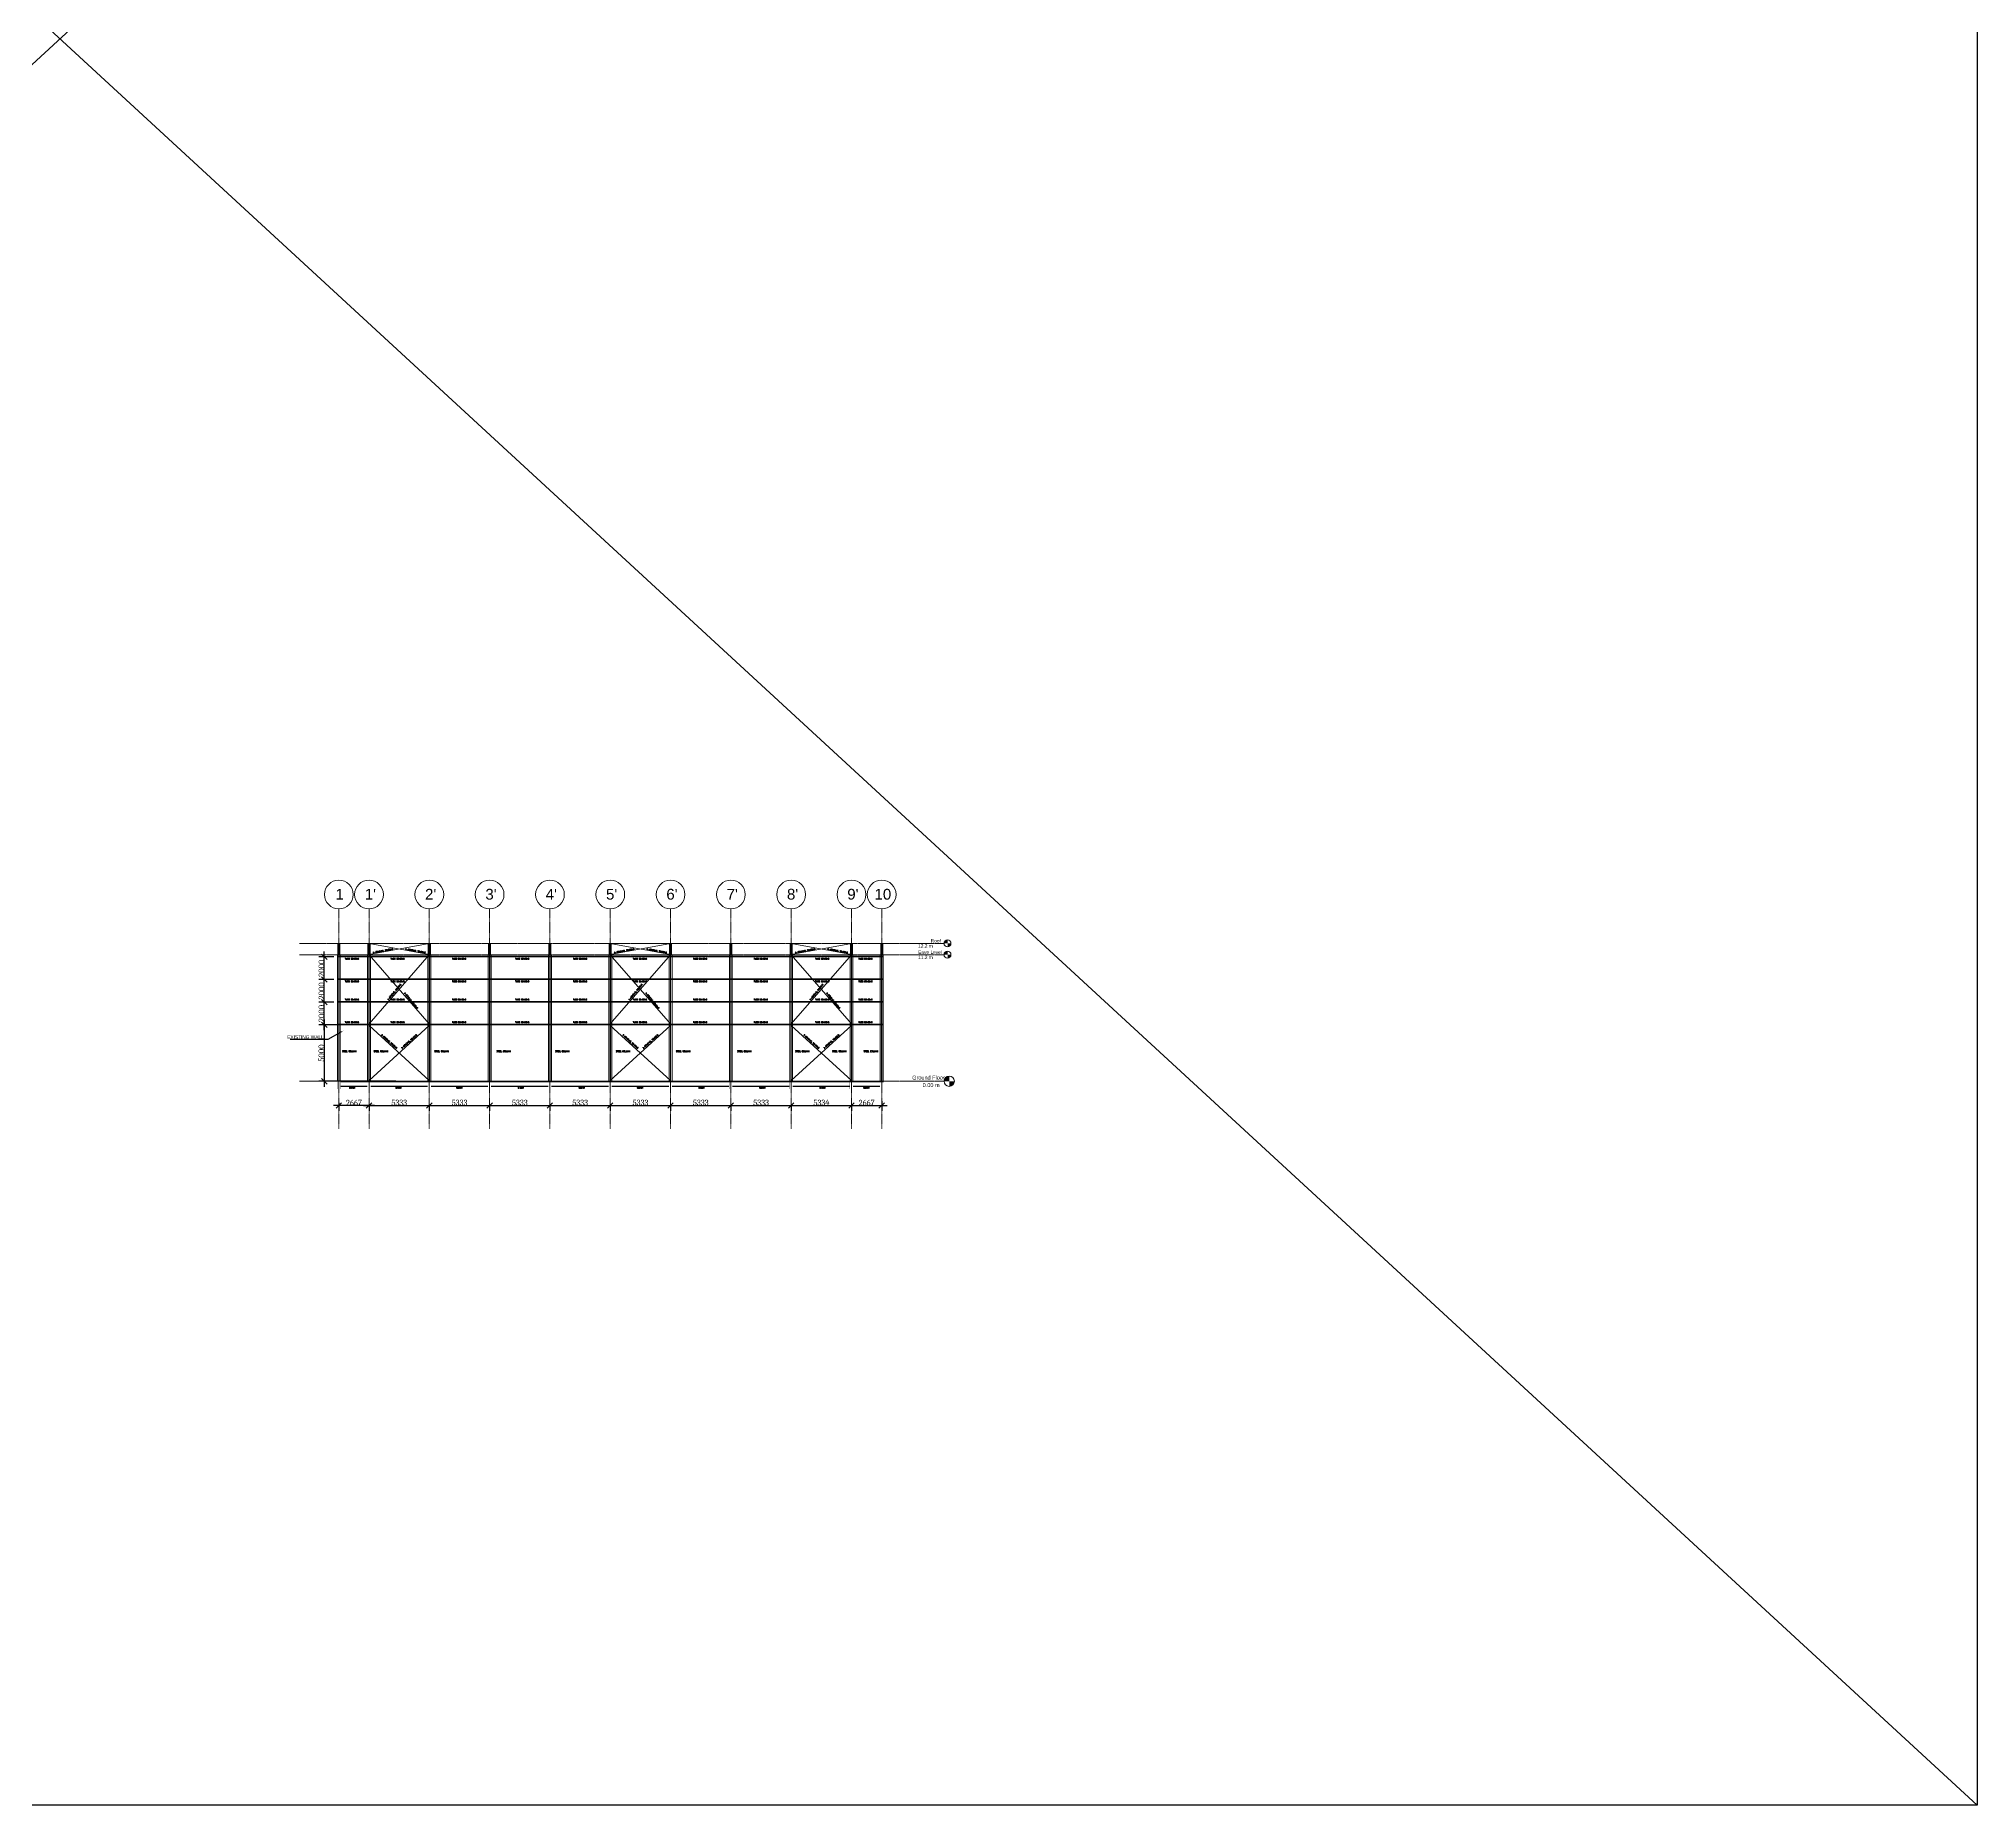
# Model space of a CAD drawing. Header units: millimetres. Extents: x -388065 to 2372687422, y -192755 to 667797.
# Drawn here: x 177183 to 348587, y -192755 to -36538 of the extents above; entities that cross this region are included whole.
import ezdxf
from ezdxf import colors
from ezdxf.entities.mleader import LeaderData, LeaderLine
from ezdxf.math import Vec2, Vec3

# ---------------------------------------------------------------- set-up
doc = ezdxf.new("R2010")
doc.units = ezdxf.units.MM
for name, pattern in [('DASHED2', [0.375, 0.25, -0.125]), ('Grid Line 1_2_', [22.225, 12.7, -3.175, 3.175, -3.175]), ('HIDDEN2', [4.7625, 3.175, -1.5875])]:
    doc.linetypes.add(name, pattern=pattern)
for name, color, linetype, lineweight in [('A-ANNO-DIMS', 211, 'Continuous', 9), ('A-FLOR', 192, 'Continuous', 9), ('A-FLOR-LEVL', 51, 'Continuous', 9), ('S-GRID', 1, 'Continuous', 9), ('S-GRID-IDEN', 1, 'Continuous', 9), ('STR-STEEL_IN_SEC', 6, 'Continuous', 15), ('STR-STEEL_IN_SEC_HIDD', 6, 'HIDDEN2', 15), ('STR-TEXT', 7, 'Continuous', 9)]:
    doc.layers.add(name, color=color, linetype=linetype, lineweight=lineweight)
doc.styles.add('Arial', font='arial.ttf', dxfattribs={"height": 635})
doc.styles.add('Arial_4', font='arial.ttf', dxfattribs={"height": 1})
doc.styles.add('Cambria_1', font='Cambria.ttf', dxfattribs={"height": 500})
doc.styles.add('MINA_MM_X-SEC', font='romans.shx', dxfattribs={"height": 125})
doc.dimstyles.new('Linear_-_Cambria_2_5mm', dxfattribs={"dimscale": 304.8, "dimtxt": 500, "dimasz": 1.5625, "dimexe": 1.5625, "dimexo": 1.041667, "dimgap": 0, "dimtad": 1, "dimdec": 0, "dimzin": 0, "dimdsep": 46, "dimtxsty": 'Cambria_1', "dimblk1": 'OBLIQUE', "dimblk2": 'OBLIQUE', "dimsah": 1, "dimcen": 0.09, "dimdle": 1.5625, "dimazin": 0, "dimtfac": 1, "dimtdec": 0, "dimtix": 1, "dimtmove": 0, "dimatfit": 3, "dimfxl": 1, "dimtvp": 1, "dimtolj": 1, "dimtzin": 0, "dimarcsym": 2})

# ---------------------------------------------------------------- blocks, each defined once
blk = doc.blocks.new('Level - Level Head - Circle-15001-South')
at = {"layer": 'A-FLOR-LEVL'}
h = blk.add_hatch(color=256, dxfattribs=at)
edge = h.paths.add_edge_path(flags=0)
edge.add_line((29657, 0), (29352, 0))
edge.add_arc((29657, 0), 305, 90, 180, ccw=False)
edge.add_line((29657, 305), (29657, 0))
h = blk.add_hatch(color=256, dxfattribs=at)
edge = h.paths.add_edge_path(flags=0)
edge.add_line((29657, -305), (29657, 0))
edge.add_line((29657, 0), (29962, 0))
edge.add_arc((29657, 0), 305, 270, 360, ccw=False)
blk.add_circle((29657, 0), 305, dxfattribs=at)
blk = doc.blocks.new('Level - Level Head - Circle-15001-Section B')
at = {"layer": 'A-FLOR-LEVL', "true_color": 0xffffff}
h = blk.add_hatch(color=7, dxfattribs=at)
edge = h.paths.add_edge_path(flags=0)
edge.add_line((42780, 0), (42145, 0))
edge.add_arc((42780, 0), 635, 90, 180, ccw=False)
edge.add_line((42780, 635), (42780, 0))
h = blk.add_hatch(color=7, dxfattribs=at)
edge = h.paths.add_edge_path(flags=0)
edge.add_line((42780, -635), (42780, 0))
edge.add_line((42780, 0), (43415, 0))
edge.add_arc((42780, 0), 635, 270, 360, ccw=False)
at = {"layer": 'A-FLOR-LEVL', "color": 242, "true_color": 0xcd2027}
blk.add_circle((42780, 0), 635, dxfattribs=at)
blk = doc.blocks.new('Grid - Grid Head - Circle-14747-Furniture Plan')
at = {"layer": 'S-GRID-IDEN'}
blk.add_circle((0, 0), 6.35, dxfattribs=at)
blk = doc.blocks.new('_OBLIQUE')
at = {"color": 0, "linetype": 'ByBlock'}
blk.add_line((-0.5, -0.5), (0.5, 0.5), dxfattribs=at)
blk = doc.blocks.new('*D447')
at = {"layer": 'A-ANNO-DIMS', "color": 0, "lineweight": -2, "transparency": 16777216}
for p, q in [((205907, -130876), (212192, -130876)), ((206383, -130856), (206383, -131352)), ((211716, -130856), (211716, -131352))]:
    blk.add_line(p, q, dxfattribs=at)
at = {"layer": 'Defpoints', "color": 0, "transparency": 16777216}
for p in [(206383, -130539), (211716, -130539), (211716, -130876)]:
    blk.add_point(p, dxfattribs=at)
at = {"layer": 'A-ANNO-DIMS', "color": 0, "lineweight": -2, "transparency": 16777216, "xscale": 476.2499999999999, "yscale": 476.2499999999999, "zscale": 476.2499999999999, "rotation": 180}
blk.add_blockref('_OBLIQUE', (206383, -130876), dxfattribs=at)
at = {"layer": 'A-ANNO-DIMS', "color": 0, "lineweight": -2, "transparency": 16777216, "xscale": 476.2499999999999, "yscale": 476.2499999999999, "zscale": 476.2499999999999}
blk.add_blockref('_OBLIQUE', (211716, -130876), dxfattribs=at)
at = {"layer": 'A-ANNO-DIMS', "color": 0, "transparency": 16777216, "insert": (209050, -130614), "char_height": 500, "width": 1558.03, "attachment_point": 5, "style": 'Cambria_1'}
blk.add_mtext('\\A1;5333', dxfattribs=at)
blk = doc.blocks.new('*D448')
at = {"layer": 'A-ANNO-DIMS', "color": 0, "lineweight": -2, "transparency": 16777216}
for p, q in [((211240, -130876), (217526, -130876)), ((211716, -130856), (211716, -131352)), ((217050, -130856), (217050, -131352))]:
    blk.add_line(p, q, dxfattribs=at)
at = {"layer": 'Defpoints', "color": 0, "transparency": 16777216}
for p in [(211716, -130539), (217050, -130539), (217050, -130876)]:
    blk.add_point(p, dxfattribs=at)
at = {"layer": 'A-ANNO-DIMS', "color": 0, "lineweight": -2, "transparency": 16777216, "xscale": 476.2499999999999, "yscale": 476.2499999999999, "zscale": 476.2499999999999, "rotation": 180}
blk.add_blockref('_OBLIQUE', (211716, -130876), dxfattribs=at)
at = {"layer": 'A-ANNO-DIMS', "color": 0, "lineweight": -2, "transparency": 16777216, "xscale": 476.2499999999999, "yscale": 476.2499999999999, "zscale": 476.2499999999999}
blk.add_blockref('_OBLIQUE', (217050, -130876), dxfattribs=at)
at = {"layer": 'A-ANNO-DIMS', "color": 0, "transparency": 16777216, "insert": (214383, -130614), "char_height": 500, "width": 1558.03, "attachment_point": 5, "style": 'Cambria_1'}
blk.add_mtext('\\A1;5333', dxfattribs=at)
blk = doc.blocks.new('*D449')
at = {"layer": 'A-ANNO-DIMS', "color": 0, "lineweight": -2, "transparency": 16777216}
for p, q in [((216573, -130876), (222859, -130876)), ((217050, -130856), (217050, -131352)), ((222383, -130856), (222383, -131352))]:
    blk.add_line(p, q, dxfattribs=at)
at = {"layer": 'Defpoints', "color": 0, "transparency": 16777216}
for p in [(217050, -130539), (222383, -130539), (222383, -130876)]:
    blk.add_point(p, dxfattribs=at)
at = {"layer": 'A-ANNO-DIMS', "color": 0, "lineweight": -2, "transparency": 16777216, "xscale": 476.2499999999999, "yscale": 476.2499999999999, "zscale": 476.2499999999999, "rotation": 180}
blk.add_blockref('_OBLIQUE', (217050, -130876), dxfattribs=at)
at = {"layer": 'A-ANNO-DIMS', "color": 0, "lineweight": -2, "transparency": 16777216, "xscale": 476.2499999999999, "yscale": 476.2499999999999, "zscale": 476.2499999999999}
blk.add_blockref('_OBLIQUE', (222383, -130876), dxfattribs=at)
at = {"layer": 'A-ANNO-DIMS', "color": 0, "transparency": 16777216, "insert": (219716, -130614), "char_height": 500, "width": 1558.03, "attachment_point": 5, "style": 'Cambria_1'}
blk.add_mtext('\\A1;5333', dxfattribs=at)
blk = doc.blocks.new('*D450')
at = {"layer": 'A-ANNO-DIMS', "color": 0, "lineweight": -2, "transparency": 16777216}
for p, q in [((221907, -130876), (228192, -130876)), ((222383, -130856), (222383, -131352)), ((227716, -130856), (227716, -131352))]:
    blk.add_line(p, q, dxfattribs=at)
at = {"layer": 'Defpoints', "color": 0, "transparency": 16777216}
for p in [(222383, -130539), (227716, -130539), (227716, -130876)]:
    blk.add_point(p, dxfattribs=at)
at = {"layer": 'A-ANNO-DIMS', "color": 0, "lineweight": -2, "transparency": 16777216, "xscale": 476.2499999999999, "yscale": 476.2499999999999, "zscale": 476.2499999999999, "rotation": 180}
blk.add_blockref('_OBLIQUE', (222383, -130876), dxfattribs=at)
at = {"layer": 'A-ANNO-DIMS', "color": 0, "lineweight": -2, "transparency": 16777216, "xscale": 476.2499999999999, "yscale": 476.2499999999999, "zscale": 476.2499999999999}
blk.add_blockref('_OBLIQUE', (227716, -130876), dxfattribs=at)
at = {"layer": 'A-ANNO-DIMS', "color": 0, "transparency": 16777216, "insert": (225050, -130614), "char_height": 500, "width": 1558.03, "attachment_point": 5, "style": 'Cambria_1'}
blk.add_mtext('\\A1;5333', dxfattribs=at)
blk = doc.blocks.new('*D451')
at = {"layer": 'A-ANNO-DIMS', "color": 0, "lineweight": -2, "transparency": 16777216}
for p, q in [((227240, -130876), (233526, -130876)), ((227716, -130856), (227716, -131352)), ((233050, -130856), (233050, -131352))]:
    blk.add_line(p, q, dxfattribs=at)
at = {"layer": 'Defpoints', "color": 0, "transparency": 16777216}
for p in [(227716, -130539), (233050, -130539), (233050, -130876)]:
    blk.add_point(p, dxfattribs=at)
at = {"layer": 'A-ANNO-DIMS', "color": 0, "lineweight": -2, "transparency": 16777216, "xscale": 476.2499999999999, "yscale": 476.2499999999999, "zscale": 476.2499999999999, "rotation": 180}
blk.add_blockref('_OBLIQUE', (227716, -130876), dxfattribs=at)
at = {"layer": 'A-ANNO-DIMS', "color": 0, "lineweight": -2, "transparency": 16777216, "xscale": 476.2499999999999, "yscale": 476.2499999999999, "zscale": 476.2499999999999}
blk.add_blockref('_OBLIQUE', (233050, -130876), dxfattribs=at)
at = {"layer": 'A-ANNO-DIMS', "color": 0, "transparency": 16777216, "insert": (230383, -130614), "char_height": 500, "width": 1558.03, "attachment_point": 5, "style": 'Cambria_1'}
blk.add_mtext('\\A1;5333', dxfattribs=at)
blk = doc.blocks.new('*D452')
at = {"layer": 'A-ANNO-DIMS', "color": 0, "lineweight": -2, "transparency": 16777216}
for p, q in [((232573, -130876), (238859, -130876)), ((233050, -130856), (233050, -131352)), ((238383, -130856), (238383, -131352))]:
    blk.add_line(p, q, dxfattribs=at)
at = {"layer": 'Defpoints', "color": 0, "transparency": 16777216}
for p in [(233050, -130539), (238383, -130539), (238383, -130876)]:
    blk.add_point(p, dxfattribs=at)
at = {"layer": 'A-ANNO-DIMS', "color": 0, "lineweight": -2, "transparency": 16777216, "xscale": 476.2499999999999, "yscale": 476.2499999999999, "zscale": 476.2499999999999, "rotation": 180}
blk.add_blockref('_OBLIQUE', (233050, -130876), dxfattribs=at)
at = {"layer": 'A-ANNO-DIMS', "color": 0, "lineweight": -2, "transparency": 16777216, "xscale": 476.2499999999999, "yscale": 476.2499999999999, "zscale": 476.2499999999999}
blk.add_blockref('_OBLIQUE', (238383, -130876), dxfattribs=at)
at = {"layer": 'A-ANNO-DIMS', "color": 0, "transparency": 16777216, "insert": (235716, -130614), "char_height": 500, "width": 1558.03, "attachment_point": 5, "style": 'Cambria_1'}
blk.add_mtext('\\A1;5333', dxfattribs=at)
blk = doc.blocks.new('*D453')
at = {"layer": 'A-ANNO-DIMS', "color": 0, "lineweight": -2, "transparency": 16777216}
for p, q in [((237907, -130876), (244192, -130876)), ((238383, -130856), (238383, -131352)), ((243716, -130856), (243716, -131352))]:
    blk.add_line(p, q, dxfattribs=at)
at = {"layer": 'Defpoints', "color": 0, "transparency": 16777216}
for p in [(238383, -130539), (243716, -130539), (243716, -130876)]:
    blk.add_point(p, dxfattribs=at)
at = {"layer": 'A-ANNO-DIMS', "color": 0, "lineweight": -2, "transparency": 16777216, "xscale": 476.2499999999999, "yscale": 476.2499999999999, "zscale": 476.2499999999999, "rotation": 180}
blk.add_blockref('_OBLIQUE', (238383, -130876), dxfattribs=at)
at = {"layer": 'A-ANNO-DIMS', "color": 0, "lineweight": -2, "transparency": 16777216, "xscale": 476.2499999999999, "yscale": 476.2499999999999, "zscale": 476.2499999999999}
blk.add_blockref('_OBLIQUE', (243716, -130876), dxfattribs=at)
at = {"layer": 'A-ANNO-DIMS', "color": 0, "transparency": 16777216, "insert": (241049, -130614), "char_height": 500, "width": 1558.03, "attachment_point": 5, "style": 'Cambria_1'}
blk.add_mtext('\\A1;5333', dxfattribs=at)
blk = doc.blocks.new('*D454')
at = {"layer": 'A-ANNO-DIMS', "color": 0, "lineweight": -2, "transparency": 16777216}
for p, q in [((243240, -130876), (249526, -130876)), ((243716, -130856), (243716, -131352)), ((249050, -130856), (249050, -131352))]:
    blk.add_line(p, q, dxfattribs=at)
at = {"layer": 'Defpoints', "color": 0, "transparency": 16777216}
for p in [(243716, -130539), (249050, -130539), (249050, -130876)]:
    blk.add_point(p, dxfattribs=at)
at = {"layer": 'A-ANNO-DIMS', "color": 0, "lineweight": -2, "transparency": 16777216, "xscale": 476.2499999999999, "yscale": 476.2499999999999, "zscale": 476.2499999999999, "rotation": 180}
blk.add_blockref('_OBLIQUE', (243716, -130876), dxfattribs=at)
at = {"layer": 'A-ANNO-DIMS', "color": 0, "lineweight": -2, "transparency": 16777216, "xscale": 476.2499999999999, "yscale": 476.2499999999999, "zscale": 476.2499999999999}
blk.add_blockref('_OBLIQUE', (249050, -130876), dxfattribs=at)
at = {"layer": 'A-ANNO-DIMS', "color": 0, "transparency": 16777216, "insert": (246383, -130614), "char_height": 500, "width": 1558.03, "attachment_point": 5, "style": 'Cambria_1'}
blk.add_mtext('\\A1;5334', dxfattribs=at)
blk = doc.blocks.new('ELEVATION')
at = {"color": 6, "linetype": 'DASHED2'}
for p, q in [((206379, -117536), (206379, -116536)), ((206387, -117536), (206387, -116536)), ((206375, -117536), (206375, -128736)), ((206390, -117536), (206390, -128736))]:
    blk.add_line(p, q, dxfattribs=at)
at = {"color": 6}
for p, q in [((206258, -117536), (206258, -128736)), ((206508, -117536), (206508, -128736))]:
    blk.add_line(p, q, dxfattribs=at)
at = {"color": 4, "const_width": 10}
for points in [[(206202, -129420), (206289, -129420), (206361, -129419), (206383, -129491), (206383, -129349), (206405, -129419), (206477, -129420), (206560, -129420)], [(206233, -129420), (206233, -128761)], [(206533, -128761), (206533, -129420)]]:
    blk.add_lwpolyline(points, dxfattribs=at)
at = {"color": 255, "const_width": 0.2}
for points in [[(206233, -128761), (206233, -128736)], [(206533, -128736), (206233, -128736)], [(206233, -128761), (206533, -128761)], [(206383, -128761), (206233, -128761)], [(206233, -128761), (206533, -128761)], [(206533, -128761), (206233, -128761)], [(206233, -128761), (206383, -128761)], [(206533, -128761), (206233, -128761)], [(206375, -128736), (206258, -128736)], [(206320, -128736), (206320, -128726)], [(206370, -128726), (206320, -128726)], [(206320, -128736), (206320, -128726)], [(206370, -128726), (206320, -128726)], [(206320, -128736), (206370, -128736)], [(206320, -128736), (206370, -128736)], [(206320, -129146), (206320, -129136)], [(206370, -129136), (206320, -129136)], [(206320, -129146), (206370, -129146)], [(206353, -128666), (206337, -128666)], [(206337, -129246), (206337, -128666)], [(206337, -129246), (206353, -129246)], [(206353, -129246), (206353, -128666)], [(206370, -128726), (206370, -128736)], [(206370, -128726), (206370, -128736)], [(206370, -129136), (206370, -129146)], [(206390, -128736), (206375, -128736)], [(206508, -128736), (206390, -128736)], [(206395, -128736), (206395, -128726)], [(206445, -128726), (206395, -128726)], [(206395, -128736), (206395, -128726)], [(206445, -128726), (206395, -128726)], [(206395, -128736), (206445, -128736)], [(206395, -128736), (206445, -128736)], [(206395, -129146), (206395, -129136)], [(206445, -129136), (206395, -129136)], [(206395, -129146), (206445, -129146)], [(206428, -128666), (206412, -128666)], [(206412, -129246), (206412, -128666)], [(206412, -129246), (206428, -129246)], [(206428, -129246), (206428, -128666)], [(206445, -128726), (206445, -128736)], [(206445, -128726), (206445, -128736)], [(206445, -129136), (206445, -129146)], [(206533, -128736), (206533, -128761)]]:
    blk.add_lwpolyline(points, dxfattribs=at)
at = {"color": 50, "const_width": 0.2}
blk.add_lwpolyline([(206383, -128761), (206383, -128761)], dxfattribs=at)
at = {"layer": 'STR-STEEL_IN_SEC'}
for p, q in [((206293, -117536), (206293, -116536)), ((206473, -117536), (206473, -116536))]:
    blk.add_line(p, q, dxfattribs=at)
for points in [[(206293, -116536), (206473, -116536)], [(206258, -117536), (206508, -117536)]]:
    blk.add_lwpolyline(points, dxfattribs=at)
blk = doc.blocks.new('*D456')
at = {"layer": 'A-ANNO-DIMS', "color": 0, "lineweight": -2, "transparency": 16777216}
for p, q in [((206859, -130876), (203240, -130876)), ((203716, -130625), (203716, -131352)), ((206383, -130856), (206383, -131352))]:
    blk.add_line(p, q, dxfattribs=at)
at = {"layer": 'Defpoints', "color": 0, "transparency": 16777216}
for p in [(203716, -130308), (203716, -130876), (206383, -130539)]:
    blk.add_point(p, dxfattribs=at)
at = {"layer": 'A-ANNO-DIMS', "color": 0, "lineweight": -2, "transparency": 16777216, "xscale": 476.2499999999999, "yscale": 476.2499999999999, "zscale": 476.2499999999999, "rotation": 180}
blk.add_blockref('_OBLIQUE', (203716, -130876), dxfattribs=at)
at = {"layer": 'A-ANNO-DIMS', "color": 0, "lineweight": -2, "transparency": 16777216, "xscale": 476.2499999999999, "yscale": 476.2499999999999, "zscale": 476.2499999999999}
blk.add_blockref('_OBLIQUE', (206383, -130876), dxfattribs=at)
at = {"layer": 'A-ANNO-DIMS', "color": 0, "transparency": 16777216, "insert": (205050, -130623), "char_height": 500, "attachment_point": 5, "style": 'Cambria_1'}
blk.add_mtext('\\A1;2667', dxfattribs=at)
blk = doc.blocks.new('*D457')
at = {"layer": 'A-ANNO-DIMS', "color": 0, "lineweight": -2, "transparency": 16777216}
for p, q in [((248573, -130876), (252192, -130876)), ((249050, -130856), (249050, -131352)), ((251716, -130503), (251716, -131352))]:
    blk.add_line(p, q, dxfattribs=at)
at = {"layer": 'Defpoints', "color": 0, "transparency": 16777216}
for p in [(251716, -130185), (249050, -130539), (251716, -130876)]:
    blk.add_point(p, dxfattribs=at)
at = {"layer": 'A-ANNO-DIMS', "color": 0, "lineweight": -2, "transparency": 16777216, "xscale": 476.2499999999999, "yscale": 476.2499999999999, "zscale": 476.2499999999999, "rotation": 180}
blk.add_blockref('_OBLIQUE', (249050, -130876), dxfattribs=at)
at = {"layer": 'A-ANNO-DIMS', "color": 0, "lineweight": -2, "transparency": 16777216, "xscale": 476.2499999999999, "yscale": 476.2499999999999, "zscale": 476.2499999999999}
blk.add_blockref('_OBLIQUE', (251716, -130876), dxfattribs=at)
at = {"layer": 'A-ANNO-DIMS', "color": 0, "transparency": 16777216, "insert": (250383, -130623), "char_height": 500, "attachment_point": 5, "style": 'Cambria_1'}
blk.add_mtext('\\A1;2667', dxfattribs=at)
blk = doc.blocks.new('*D459')
at = {"layer": 'A-ANNO-DIMS', "color": 0, "lineweight": -2, "transparency": 16777216}
for p, q in [((202431, -123260), (202431, -129212)), ((208743, -123736), (201955, -123736)), ((208743, -128736), (201955, -128736))]:
    blk.add_line(p, q, dxfattribs=at)
at = {"layer": 'Defpoints', "color": 0, "transparency": 16777216}
for p in [(209060, -123736), (202431, -128736), (209060, -128736)]:
    blk.add_point(p, dxfattribs=at)
at = {"layer": 'A-ANNO-DIMS', "color": 0, "lineweight": -2, "transparency": 16777216, "xscale": 476.2499999999999, "yscale": 476.2499999999999, "zscale": 476.2499999999999}
for p, rotation in [((202431, -123736), 90), ((202431, -128736), 270)]:
    blk.add_blockref('_OBLIQUE', p, dxfattribs=dict(at, rotation=rotation))
at = {"layer": 'A-ANNO-DIMS', "color": 0, "transparency": 16777216, "insert": (202169, -126236), "char_height": 500, "attachment_point": 5, "rotation": 90, "style": 'Cambria_1'}
blk.add_mtext('\\A1;5000', dxfattribs=at)
blk = doc.blocks.new('*D460')
at = {"layer": 'A-ANNO-DIMS', "color": 0, "lineweight": -2, "transparency": 16777216}
for p, q in [((202431, -124212), (202431, -121260)), ((203274, -121736), (201955, -121736)), ((208743, -123736), (201955, -123736))]:
    blk.add_line(p, q, dxfattribs=at)
at = {"layer": 'Defpoints', "color": 0, "transparency": 16777216}
for p in [(202431, -121736), (203591, -121736), (209060, -123736)]:
    blk.add_point(p, dxfattribs=at)
at = {"layer": 'A-ANNO-DIMS', "color": 0, "lineweight": -2, "transparency": 16777216, "xscale": 476.2499999999999, "yscale": 476.2499999999999, "zscale": 476.2499999999999}
for p, rotation in [((202431, -121736), 90), ((202431, -123736), 270)]:
    blk.add_blockref('_OBLIQUE', p, dxfattribs=dict(at, rotation=rotation))
at = {"layer": 'A-ANNO-DIMS', "color": 0, "transparency": 16777216, "insert": (202178, -122736), "char_height": 500, "attachment_point": 5, "rotation": 90, "style": 'Cambria_1'}
blk.add_mtext('\\A1;2000', dxfattribs=at)
blk = doc.blocks.new('*D461')
at = {"layer": 'A-ANNO-DIMS', "color": 0, "lineweight": -2, "transparency": 16777216}
for p, q in [((203274, -119736), (201955, -119736)), ((202431, -122212), (202431, -119260)), ((203274, -121736), (201955, -121736))]:
    blk.add_line(p, q, dxfattribs=at)
at = {"layer": 'Defpoints', "color": 0, "transparency": 16777216}
for p in [(202431, -119736), (203591, -119736), (203591, -121736)]:
    blk.add_point(p, dxfattribs=at)
at = {"layer": 'A-ANNO-DIMS', "color": 0, "lineweight": -2, "transparency": 16777216, "xscale": 476.2499999999999, "yscale": 476.2499999999999, "zscale": 476.2499999999999}
for p, rotation in [((202431, -119736), 90), ((202431, -121736), 270)]:
    blk.add_blockref('_OBLIQUE', p, dxfattribs=dict(at, rotation=rotation))
at = {"layer": 'A-ANNO-DIMS', "color": 0, "transparency": 16777216, "insert": (202178, -120736), "char_height": 500, "attachment_point": 5, "rotation": 90, "style": 'Cambria_1'}
blk.add_mtext('\\A1;2000', dxfattribs=at)
blk = doc.blocks.new('*D462')
at = {"layer": 'A-ANNO-DIMS', "color": 0, "lineweight": -2, "transparency": 16777216}
for p, q in [((203274, -117736), (201955, -117736)), ((202431, -120212), (202431, -117260)), ((203274, -119736), (201955, -119736))]:
    blk.add_line(p, q, dxfattribs=at)
at = {"layer": 'Defpoints', "color": 0, "transparency": 16777216}
for p in [(202431, -117736), (203591, -117736), (203591, -119736)]:
    blk.add_point(p, dxfattribs=at)
at = {"layer": 'A-ANNO-DIMS', "color": 0, "lineweight": -2, "transparency": 16777216, "xscale": 476.2499999999999, "yscale": 476.2499999999999, "zscale": 476.2499999999999}
for p, rotation in [((202431, -117736), 90), ((202431, -119736), 270)]:
    blk.add_blockref('_OBLIQUE', p, dxfattribs=dict(at, rotation=rotation))
at = {"layer": 'A-ANNO-DIMS', "color": 0, "transparency": 16777216, "insert": (202178, -118736), "char_height": 500, "attachment_point": 5, "rotation": 90, "style": 'Cambria_1'}
blk.add_mtext('\\A1;2000', dxfattribs=at)
blk = doc.blocks.new('A$Cfce0cee1')
for points in [[(-47850, 4172), (150, 4172)], [(-47850, 3772), (-45483, 3772)], [(-45183, 3772), (-40150, 3772)], [(-39850, 3772), (-34817, 3772)], [(-34517, 3772), (-29483, 3772)], [(-29183, 3772), (-24150, 3772)], [(-23850, 3772), (-18817, 3772)], [(-18517, 3772), (-13483, 3772)], [(-13183, 3772), (-8150, 3772)], [(-7850, 3772), (-2817, 3772)], [(-2517, 3772), (-150, 3772)]]:
    blk.add_lwpolyline(points)
at = {"layer": 'STR-TEXT', "color": 7, "ltscale": 10, "char_height": 125, "width": 2065.32, "attachment_point": 5, "style": 'MINA_MM_X-SEC'}
for insert in [(-46800, 3625), (-42705, 3625), (-37333, 3625), (-31894, 3625), (-26513, 3625), (-21354, 3625), (-15926, 3625), (-10541, 3625), (-5214, 3625), (-1339, 3625)]:
    blk.add_mtext('\\A1;G.B.01', dxfattribs=dict(at, insert=insert))

msp = doc.modelspace()

# ---------------------------------------------------------------- linework, layer by layer
msp.add_lwpolyline([(9539.1551, 119679.6795), (348586.9054, 119679.6795), (348586.9054, -192755.4137), (9539.1551, -192755.4137)], close=True)
at = {"layer": 'A-FLOR-LEVL', "linetype": 'Grid Line 1_2_', "ltscale": 0.3}
for p, q in [((200249.5341, -116535.9582), (257231.1607, -116535.9582)), ((200249.5341, -117535.9582), (257231.1607, -117535.9582)), ((200249.5341, -128735.9582), (257231.1607, -128735.9582))]:
    msp.add_line(p, q, dxfattribs=at)
at = {"layer": 'S-GRID', "color": 3, "linetype": 'Grid Line 1_2_'}
for p, q in [((203716.173, -113485.4939), (203716.173, -132933.2316)), ((206382.8397, -113485.4939), (206382.8397, -132933.2316)), ((211716.1757, -113485.4939), (211716.1757, -132933.2316)), ((217049.5087, -113485.4939), (217049.5087, -132933.2316)), ((222382.8417, -113485.4939), (222382.8417, -132933.2316)), ((227716.1747, -113485.4939), (227716.1747, -132933.2316)), ((233049.5077, -113485.4939), (233049.5077, -132933.2316)), ((238382.8407, -113485.4939), (238382.8407, -132933.2316)), ((243715.8407, -113485.4939), (243715.8407, -132933.2316)), ((249049.5067, -113485.4939), (249049.5067, -132933.2316)), ((251716.1734, -113485.4939), (251716.1734, -132933.2316))]:
    msp.add_line(p, q, dxfattribs=at)
at = {"layer": 'STR-STEEL_IN_SEC', "color": 7, "ltscale": 0.1}
for p, q in [((9539.1551, 119679.6795), (348586.9054, -192755.4137)), ((348586.9054, 119679.6795), (9539.1551, -192755.4137))]:
    msp.add_line(p, q, dxfattribs=at)
at = {"layer": 'STR-STEEL_IN_SEC', "ltscale": 10}
for p, q in [((211716.1757, -117545.608), (206382.8397, -123657.6779)), ((206382.8397, -117545.608), (211716.1757, -123657.6779)), ((233049.5077, -117545.608), (227716.1717, -123657.6779)), ((227716.1717, -117545.608), (233049.5077, -123657.6779)), ((249049.5067, -117545.608), (243716.1707, -123657.6779)), ((243716.1707, -117545.608), (249049.5067, -123657.6779))]:
    msp.add_line(p, q, dxfattribs=at)
at = {"layer": 'STR-STEEL_IN_SEC'}
for points in [[(206382.8397, -117512.88), (211716.1757, -116540.6882)], [(211716.1757, -117512.88), (206382.8397, -116540.6882)], [(227716.1747, -117512.88), (233049.5107, -116540.6882)], [(233049.5107, -117512.88), (227716.1747, -116540.6882)], [(243715.8407, -117512.88), (249049.1767, -116540.6882)], [(249049.1767, -117512.88), (243715.8407, -116540.6882)]]:
    msp.add_lwpolyline(points, dxfattribs=at)
at = {"layer": 'STR-STEEL_IN_SEC', "ltscale": 10}
for points in [[(203591.173, -117675.9582), (251841.1734, -117675.9582)], [(203591.173, -117735.9582), (251841.1734, -117735.9582)], [(203591.173, -119675.9582), (251841.1734, -119675.9582)], [(203591.173, -119735.9582), (251841.1734, -119735.9582)], [(203591.173, -121675.9582), (251841.1734, -121675.9582)], [(203591.173, -121735.9582), (251841.1734, -121735.9582)], [(203591.173, -123675.9582), (251841.1734, -123675.9582)], [(203591.173, -123735.9582), (251841.1734, -123735.9582)], [(211716.1757, -123790.9541), (206382.8397, -128657.7045)], [(206382.8397, -123790.9541), (211716.1757, -128657.7045)], [(233049.5077, -123790.9541), (227716.1717, -128657.7045)], [(227716.1717, -123790.9541), (233049.5077, -128657.7045)], [(249049.5067, -123790.9541), (243716.1707, -128657.7045)], [(243716.1707, -123790.9541), (249049.5067, -128657.7045)]]:
    msp.add_lwpolyline(points, dxfattribs=at)
at = {"layer": 'STR-STEEL_IN_SEC'}
msp.add_lwpolyline([(203591.173, -123735.9582), (251841.1734, -123735.9582), (251841.1734, -128735.9582), (203591.173, -128735.9582)], close=True, dxfattribs=at)
at = {"layer": 'STR-STEEL_IN_SEC_HIDD'}
for points in [[(203591.173, -117680.9582), (251841.1734, -117680.9582)], [(203591.173, -117730.9582), (251841.1734, -117730.9582)], [(203591.173, -119680.9582), (251841.1734, -119680.9582)], [(203591.173, -119730.9582), (251841.1734, -119730.9582)], [(203591.173, -121680.9582), (251841.1734, -121680.9582)], [(203591.173, -121730.9582), (251841.1734, -121730.9582)], [(203591.173, -123680.9582), (251841.1734, -123680.9582)], [(203591.173, -123730.9582), (251841.1734, -123730.9582)]]:
    msp.add_lwpolyline(points, dxfattribs=at)

# ---------------------------------------------------------------- block references
msp.add_blockref('A$Cfce0cee1', (251716.1734, -132933.2316))
at = {"layer": 'A-FLOR-LEVL'}
for p in [(227879.1019, -116535.9582), (227879.1019, -117535.9582)]:
    msp.add_blockref('Level - Level Head - Circle-15001-South', p, dxfattribs=at)
at = {"layer": 'A-FLOR-LEVL', "xscale": 0.7200000000000001, "yscale": 0.7200000000000001, "zscale": 0.7200000000000001}
msp.add_blockref('Level - Level Head - Circle-15001-Section B', (226886.7889, -128726.4815), dxfattribs=at)
at = {"layer": 'S-GRID-IDEN', "color": 3, "xscale": 199.9999999999999, "yscale": 199.9999999999999, "zscale": 199.9999999999999, "rotation": 180}
for p in [(203716.173, -112215.4939), (206382.8397, -112215.4939), (211716.1757, -112215.4939), (217049.5087, -112215.4939), (222382.8417, -112215.4939), (227716.1747, -112215.4939), (233049.5077, -112215.4939), (238382.8407, -112215.4939), (243715.8407, -112215.4939), (249049.5067, -112215.4939), (251716.1734, -112215.4939)]:
    msp.add_blockref('Grid - Grid Head - Circle-14747-Furniture Plan', p, dxfattribs=at)
at = {"layer": 'STR-STEEL_IN_SEC'}
for p in [(-2666.6667, 0), (0, 0), (5333.336, 0), (10666.669, 0), (16000.002, 0), (21333.335, 0), (26666.668, 0), (32000.001, 0), (37333.001, 0), (42666.667, 0), (45333.3337, 0)]:
    msp.add_blockref('ELEVATION', p, dxfattribs=at)

# ---------------------------------------------------------------- texts
at = {"layer": 'A-FLOR-LEVL', "attachment_point": 1, "style": 'Arial'}
for s, insert, char_height, width in [('Roof', (256047.1857, -116160.0083), 304.8, 1085.1642), ('12.2 m', (254937.9602, -116611.1721), 304.8, 2447.3916), ('11.2 m', (254937.9602, -117611.1721), 304.8, 2447.3916), ('Eave Level ', (254937.9602, -117160.0083), 304.8, 2100.345979), ('Ground Floor', (254415.3424, -128231.85), 350, 6301.26375), ('0.00 m', (255339.5461, -128896.1809), 350, 2084.3875)]:
    msp.add_mtext(s, dxfattribs=dict(at, insert=insert, char_height=char_height, width=width))
at = {"layer": 'S-GRID-IDEN', "color": 3, "char_height": 952.5, "width": 897.89, "attachment_point": 1, "style": 'Arial'}
for s, insert in [('1', (203422.8217, -111713.689)), ("1'", (206006.0838, -111713.689)), ("2'", (211339.4198, -111713.689)), ("3'", (216672.7528, -111713.689)), ("4'", (222006.0858, -111713.689)), ("5'", (227339.4188, -111713.689)), ("6'", (232672.7518, -111713.689)), ("7'", (238006.0848, -111713.689)), ("8'", (243339.0848, -111713.689)), ("9'", (248672.7508, -111713.689)), ('10', (251081.0744, -111713.689))]:
    msp.add_mtext(s, dxfattribs=dict(at, insert=insert))
at = {"layer": 'STR-TEXT', "color": 7, "ltscale": 10, "char_height": 125, "width": 2065.322442, "attachment_point": 5, "style": 'MINA_MM_X-SEC'}
for s, insert in [('\\A1;TUBO 60x60x8', (204869.1731, -117897.1388)), ('\\A1;TUBO 60x60x8', (208908.5905, -117897.1388)), ('\\A1;TUBO 60x60x8', (214350.2646, -117897.1388)), ('\\A1;TUBO 60x60x8', (219932.0046, -117897.1388)), ('\\A1;TUBO 60x60x8', (225036.3594, -117897.1388)), ('\\A1;TUBO 60x60x8', (230334.4346, -117897.1388)), ('\\A1;TUBO 60x60x8', (235659.121, -117897.1388)), ('\\A1;TUBO 60x60x8', (241024.3102, -117897.1388)), ('\\A1;TUBO 60x60x8', (246459.1624, -117897.1388)), ('\\A1;TUBO 60x60x8', (250278.2482, -117897.1388)), ('\\A1;TUBO 60x60x8', (204869.1731, -119897.1388)), ('\\A1;TUBO 60x60x8', (208908.5905, -119897.1388)), ('\\A1;TUBO 60x60x8', (214350.2646, -119897.1388)), ('\\A1;TUBO 60x60x8', (219932.0046, -119897.1388)), ('\\A1;TUBO 60x60x8', (225036.3594, -119897.1388)), ('\\A1;TUBO 60x60x8', (230334.4346, -119897.1388)), ('\\A1;TUBO 60x60x8', (235659.121, -119897.1388)), ('\\A1;TUBO 60x60x8', (241024.3102, -119897.1388)), ('\\A1;TUBO 60x60x8', (246459.1624, -119897.1388)), ('\\A1;TUBO 60x60x8', (250278.2482, -119897.1388)), ('\\A1;TUBO 60x60x8', (204869.1731, -121510.3187)), ('\\A1;TUBO 60x60x8', (208908.5905, -121510.3187)), ('\\A1;TUBO 60x60x8', (214350.2646, -121510.3187)), ('\\A1;TUBO 60x60x8', (219932.0046, -121510.3187)), ('\\A1;TUBO 60x60x8', (225036.3594, -121510.3187)), ('\\A1;TUBO 60x60x8', (230334.4346, -121510.3187)), ('\\A1;TUBO 60x60x8', (235659.121, -121510.3187)), ('\\A1;TUBO 60x60x8', (241024.3102, -121510.3187)), ('\\A1;TUBO 60x60x8', (246459.1624, -121510.3187)), ('\\A1;TUBO 60x60x8', (250278.2482, -121510.3187)), ('\\A1;TUBO 60x60x8', (204869.1731, -123510.3187)), ('\\A1;TUBO 60x60x8', (208908.5905, -123510.3187)), ('\\A1;TUBO 60x60x8', (214350.2646, -123510.3187)), ('\\A1;TUBO 60x60x8', (219932.0046, -123510.3187)), ('\\A1;TUBO 60x60x8', (225036.3594, -123510.3187)), ('\\A1;TUBO 60x60x8', (230334.4346, -123510.3187)), ('\\A1;TUBO 60x60x8', (235659.121, -123510.3187)), ('\\A1;TUBO 60x60x8', (241024.3102, -123510.3187)), ('\\A1;TUBO 60x60x8', (246459.1624, -123510.3187)), ('\\A1;TUBO 60x60x8', (250278.2482, -123510.3187)), ('\\A1;STEEL COLUMN ', (204641.2456, -126081.4028)), ('\\A1;STEEL COLUMN ', (207435.9984, -126081.4028)), ('\\A1;STEEL COLUMN ', (212799.5867, -126081.4028)), ('\\A1;STEEL COLUMN ', (218290.287, -126081.4028)), ('\\A1;STEEL COLUMN ', (223483.526, -126081.4028)), ('\\A1;STEEL COLUMN ', (228851.7593, -126081.4028)), ('\\A1;STEEL COLUMN ', (234167.3764, -126081.4028)), ('\\A1;STEEL COLUMN ', (239576.432, -126081.4028)), ('\\A1;STEEL COLUMN ', (244707.0211, -126081.4028)), ('\\A1;STEEL COLUMN ', (247969.7499, -126081.4028)), ('\\A1;STEEL COLUMN ', (250758.1348, -126081.4028))]:
    msp.add_mtext(s, dxfattribs=dict(at, insert=insert))
for insert, rotation in [((207613.7849, -117210.3148), 10.501545231), ((210485.2305, -117210.3148), 349.498454769), ((228947.1199, -117210.3148), 10.501545231), ((231818.5655, -117210.3148), 349.498454769), ((244946.7859, -117210.3148), 10.501545231), ((247818.2315, -117210.3148), 349.498454769), ((208632.9506, -120855.8781), 50.588334964), ((210082.8704, -121606.478), 309.411665036), ((229966.2826, -120855.8781), 50.588334964), ((231416.2024, -121606.478), 309.411665036), ((245966.2816, -120855.8781), 50.588334964), ((247416.2014, -121606.478), 309.411665036), ((208154.4038, -125225.2082), 318.131121451), ((209944.6116, -125225.2082), 41.868878549), ((229487.7358, -125225.2082), 318.131121451), ((231277.9436, -125225.2082), 41.868878549), ((245487.7348, -125225.2082), 318.131121451), ((247277.9426, -125225.2082), 41.868878549)]:
    msp.add_mtext('\\A1;X-BRACING, 90x90x8', dxfattribs=dict(at, insert=insert, rotation=rotation))

# ---------------------------------------------------------------- dimensions: what is measured, and where the dimension line sits
at = {"layer": 'A-ANNO-DIMS'}
for base, p1, p2, picture, middle in [((202431.0084, -117735.9582), (203591.173, -119735.9582), (203591.173, -117735.9582), '*D462', (202178.1119, -118735.9582)), ((202431.0084, -119735.9582), (203591.173, -121735.9582), (203591.173, -119735.9582), '*D461', (202178.1119, -120735.9582)), ((202431.0084, -121735.9582), (209060.0369, -123735.9582), (203591.173, -121735.9582), '*D460', (202178.1119, -122735.9582)), ((202431.0084, -128735.9582), (209060.0369, -123735.9582), (209060.0369, -128735.9582), '*D459', (202169.0605, -126235.9582))]:
    dim = msp.add_linear_dim(base=base, p1=p1, p2=p2, angle=90, dimstyle='Linear_-_Cambria_2_5mm', override={"dimpost": '<>', "dimtmove": 1, "dimfxl": 5333.336}, dxfattribs=at)
    dim.commit()
    dim.dimension.update_dxf_attribs({"geometry": picture, "text_midpoint": middle})
for base, p1, p2, override, picture, middle in [((251716.1734, -130875.5244), (249049.5067, -130538.7648), (251716.1734, -130185.4571), {"dimpost": '<>', "dimtmove": 1, "dimfxl": 5333.666}, '*D457', (250382.84, -130622.628)), ((203716.173, -130875.5244), (206382.8397, -130538.7648), (203716.173, -130307.7064), {"dimpost": '<>', "dimtmove": 1, "dimfxl": 5333.336}, '*D456', (205049.5064, -130622.628)), ((211716.1757, -130875.5244), (206382.8397, -130538.7648), (211716.1757, -130538.7648), {"dimpost": '<>', "dimfxl": 5333.336}, '*D447', (209049.5077, -130613.5766)), ((217049.5087, -130875.5244), (211716.1757, -130538.7648), (217049.5087, -130538.7648), {"dimpost": '<>', "dimfxl": 5333.333}, '*D448', (214382.8422, -130613.5766)), ((222382.8417, -130875.5244), (217049.5087, -130538.7648), (222382.8417, -130538.7648), {"dimpost": '<>', "dimfxl": 5333.333}, '*D449', (219716.1752, -130613.5766)), ((227716.1747, -130875.5244), (222382.8417, -130538.7648), (227716.1747, -130538.7648), {"dimpost": '<>', "dimfxl": 5333.333}, '*D450', (225049.5082, -130613.5766)), ((233049.5077, -130875.5244), (227716.1747, -130538.7648), (233049.5077, -130538.7648), {"dimpost": '<>', "dimfxl": 5333.333}, '*D451', (230382.8412, -130613.5766)), ((238382.8407, -130875.5244), (233049.5077, -130538.7648), (238382.8407, -130538.7648), {"dimpost": '<>', "dimfxl": 5333.333}, '*D452', (235716.1742, -130613.5766)), ((243715.8407, -130875.5244), (238382.8407, -130538.7648), (243715.8407, -130538.7648), {"dimpost": '<>', "dimfxl": 5333}, '*D453', (241049.3407, -130613.5766)), ((249049.5067, -130875.5244), (243715.8407, -130538.7648), (249049.5067, -130538.7648), {"dimpost": '<>', "dimfxl": 5333.666}, '*D454', (246382.6737, -130613.5766))]:
    dim = msp.add_linear_dim(base=base, p1=p1, p2=p2, dimstyle='Linear_-_Cambria_2_5mm', override=override, dxfattribs=at)
    dim.commit()
    dim.dimension.update_dxf_attribs({"geometry": picture, "text_midpoint": middle})

# ---------------------------------------------------------------- leaders
at = {"layer": 'A-FLOR', "color": 3}
ml = msp.add_multileader_mtext('Standard', dxfattribs=at)
ml.set_content('EXISTING WALL', color=3, style='Arial_4')
ml.set_leader_properties()
ml.build(insert=Vec2(0, 0))
ml.multileader.update_dxf_attribs({"text_right_attachment_type": 6, "dogleg_length": 0.36, "arrow_head_size": 270, "scale": 1500})
ctx = ml.context
ctx.base_point, ctx.scale, ctx.char_height, ctx.arrow_head_size, ctx.landing_gap_size, ctx.plane_origin = Vec3(199073.2204, -124825.5613), 1500, 300, 270, 135, Vec3(204193.5078, -125541.7979)
ctx.right_attachment, ctx.text_align_type = 6, 2
notes = []
notes.append((ctx, [(0, (1, 1, 0), (202755.1057, -125033.0034), (-1, 0), 246.1281, [(0, [(204123.708, -124252.7248)], 0, [])])]))
ctx.mtext.insert, ctx.mtext.rotation, ctx.mtext.alignment, ctx.mtext.flow_direction = Vec3(202373.9776, -124673.0034), 6.2831853072, 3, 5
for ctx, leaders in notes:
    for number, flags, end, landing, length, lines in leaders:
        leader = LeaderData()
        leader.index, (leader.has_last_leader_line, leader.has_dogleg_vector, leader.attachment_direction) = number, flags
        leader.last_leader_point, leader.dogleg_vector, leader.dogleg_length = Vec3(end), Vec3(landing), length
        for number, points, colour, breaks in lines:
            line = LeaderLine()
            line.index, line.vertices, line.color, line.breaks = number, Vec3.list(points), colors.encode_raw_color(colour), breaks
            leader.lines.append(line)
        ctx.leaders.append(leader)

doc.saveas('drawing.dxf')
